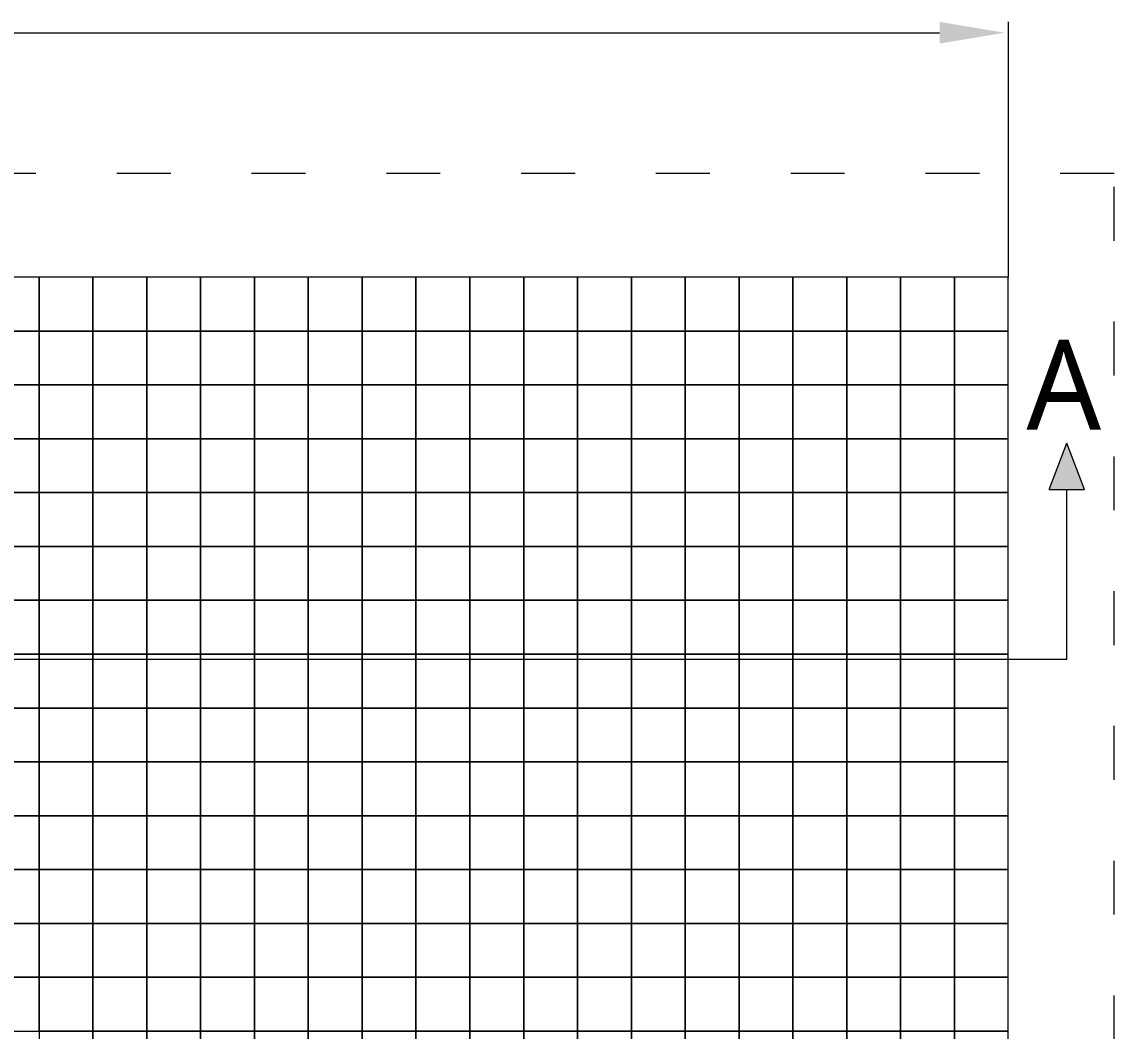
# Model space of a CAD drawing. Header units: millimetres. Extents: x 6388 to 10588, y 8 to 2978.
# Drawn here: x 10050 to 10293.2, y 2448.8 to 2673.5 of the extents above; entities that cross this region are included whole.
import ezdxf

# ---------------------------------------------------------------- set-up
doc = ezdxf.new("R2010")
doc.units = ezdxf.units.MM
doc.linetypes.add('ACAD_ISO03W100', pattern=[30, 12, -18])
doc.styles.add('圖框文字', font='Microsoft JhengHei.ttf')

msp = doc.modelspace()

# ---------------------------------------------------------------- hatches: boundary and pattern name
at = {"lineweight": 5}
h = msp.add_hatch(color=256, dxfattribs=at)
h.dxf.hatch_style = 1
h.paths.add_polyline_path([(9538.65, 2579.66), (9534.69, 2569.34), (9542.62, 2569.34)])
h.paths.add_polyline_path([(10282.67, 2579.66), (10278.7, 2569.34), (10286.63, 2569.34)])

# ---------------------------------------------------------------- linework, layer by layer
for p, q in [((10269.63, 2673.45), (10269.63, 2616.62)), ((9564.98, 2671.03), (10254.33, 2671.03)), ((10053.88, 2616.62), (10041.9, 2616.62)), ((10065.87, 2616.62), (10053.88, 2616.62)), ((10053.88, 2616.62), (10053.88, 2604.63)), ((10053.88, 2604.63), (10053.88, 2616.62)), ((10077.85, 2616.62), (10065.87, 2616.62)), ((10065.87, 2616.62), (10065.87, 2604.63)), ((10065.87, 2604.63), (10065.87, 2616.62)), ((10089.84, 2616.62), (10077.85, 2616.62)), ((10077.85, 2616.62), (10077.85, 2604.63)), ((10077.85, 2604.63), (10077.85, 2616.62)), ((10101.83, 2616.62), (10089.84, 2616.62)), ((10089.84, 2616.62), (10089.84, 2604.63)), ((10089.84, 2604.63), (10089.84, 2616.62)), ((10113.81, 2616.62), (10101.83, 2616.62)), ((10101.83, 2616.62), (10101.83, 2604.63)), ((10101.83, 2604.63), (10101.83, 2616.62)), ((10125.8, 2616.62), (10113.81, 2616.62)), ((10113.81, 2616.62), (10113.81, 2604.63)), ((10113.81, 2604.63), (10113.81, 2616.62)), ((10137.79, 2616.62), (10125.8, 2616.62)), ((10125.8, 2616.62), (10125.8, 2604.63)), ((10125.8, 2604.63), (10125.8, 2616.62)), ((10149.77, 2616.62), (10137.79, 2616.62)), ((10137.79, 2616.62), (10137.79, 2604.63)), ((10137.79, 2604.63), (10137.79, 2616.62)), ((10161.76, 2616.62), (10149.77, 2616.62)), ((10149.77, 2616.62), (10149.77, 2604.63)), ((10149.77, 2604.63), (10149.77, 2616.62)), ((10173.74, 2616.62), (10161.76, 2616.62)), ((10161.76, 2616.62), (10161.76, 2604.63)), ((10161.76, 2604.63), (10161.76, 2616.62)), ((10185.73, 2616.62), (10173.74, 2616.62)), ((10173.74, 2616.62), (10173.74, 2604.63)), ((10173.74, 2604.63), (10173.74, 2616.62)), ((10197.72, 2616.62), (10185.73, 2616.62)), ((10185.73, 2616.62), (10185.73, 2604.63)), ((10185.73, 2604.63), (10185.73, 2616.62)), ((10209.7, 2616.62), (10197.72, 2616.62)), ((10197.72, 2616.62), (10197.72, 2604.63)), ((10197.72, 2604.63), (10197.72, 2616.62)), ((10221.69, 2616.62), (10209.7, 2616.62)), ((10209.7, 2616.62), (10209.7, 2604.63)), ((10209.7, 2604.63), (10209.7, 2616.62)), ((10233.68, 2616.62), (10221.69, 2616.62)), ((10221.69, 2616.62), (10221.69, 2604.63)), ((10221.69, 2604.63), (10221.69, 2616.62)), ((10245.66, 2616.62), (10233.68, 2616.62)), ((10233.68, 2616.62), (10233.68, 2604.63)), ((10233.68, 2604.63), (10233.68, 2616.62)), ((10257.65, 2616.62), (10245.66, 2616.62)), ((10245.66, 2616.62), (10245.66, 2604.63)), ((10245.66, 2604.63), (10245.66, 2616.62)), ((10269.63, 2616.62), (10257.65, 2616.62)), ((10257.65, 2616.62), (10257.65, 2604.63)), ((10257.65, 2604.63), (10257.65, 2616.62)), ((10269.63, 2604.63), (10269.63, 2616.62)), ((10053.88, 2604.63), (10041.9, 2604.63)), ((10041.9, 2604.63), (10053.88, 2604.63)), ((10065.87, 2604.63), (10053.88, 2604.63)), ((10053.88, 2604.63), (10053.88, 2592.65)), ((10053.88, 2592.65), (10053.88, 2604.63)), ((10053.88, 2604.63), (10065.87, 2604.63)), ((10077.85, 2604.63), (10065.87, 2604.63)), ((10065.87, 2604.63), (10065.87, 2592.65)), ((10065.87, 2592.65), (10065.87, 2604.63)), ((10065.87, 2604.63), (10077.85, 2604.63)), ((10089.84, 2604.63), (10077.85, 2604.63)), ((10077.85, 2604.63), (10077.85, 2592.65)), ((10077.85, 2592.65), (10077.85, 2604.63)), ((10077.85, 2604.63), (10089.84, 2604.63)), ((10101.83, 2604.63), (10089.84, 2604.63)), ((10089.84, 2604.63), (10089.84, 2592.65)), ((10089.84, 2592.65), (10089.84, 2604.63)), ((10089.84, 2604.63), (10101.83, 2604.63)), ((10113.81, 2604.63), (10101.83, 2604.63)), ((10101.83, 2604.63), (10101.83, 2592.65)), ((10101.83, 2592.65), (10101.83, 2604.63)), ((10101.83, 2604.63), (10113.81, 2604.63)), ((10125.8, 2604.63), (10113.81, 2604.63)), ((10113.81, 2604.63), (10113.81, 2592.65)), ((10113.81, 2592.65), (10113.81, 2604.63)), ((10113.81, 2604.63), (10125.8, 2604.63)), ((10137.79, 2604.63), (10125.8, 2604.63)), ((10125.8, 2604.63), (10125.8, 2592.65)), ((10125.8, 2592.65), (10125.8, 2604.63)), ((10125.8, 2604.63), (10137.79, 2604.63)), ((10149.77, 2604.63), (10137.79, 2604.63)), ((10137.79, 2604.63), (10137.79, 2592.65)), ((10137.79, 2592.65), (10137.79, 2604.63)), ((10137.79, 2604.63), (10149.77, 2604.63)), ((10161.76, 2604.63), (10149.77, 2604.63)), ((10149.77, 2604.63), (10149.77, 2592.65)), ((10149.77, 2592.65), (10149.77, 2604.63)), ((10149.77, 2604.63), (10161.76, 2604.63)), ((10173.74, 2604.63), (10161.76, 2604.63)), ((10161.76, 2604.63), (10161.76, 2592.65)), ((10161.76, 2592.65), (10161.76, 2604.63)), ((10161.76, 2604.63), (10173.74, 2604.63)), ((10185.73, 2604.63), (10173.74, 2604.63)), ((10173.74, 2604.63), (10173.74, 2592.65)), ((10173.74, 2592.65), (10173.74, 2604.63)), ((10173.74, 2604.63), (10185.73, 2604.63)), ((10197.72, 2604.63), (10185.73, 2604.63)), ((10185.73, 2604.63), (10185.73, 2592.65)), ((10185.73, 2592.65), (10185.73, 2604.63)), ((10185.73, 2604.63), (10197.72, 2604.63)), ((10209.7, 2604.63), (10197.72, 2604.63)), ((10197.72, 2604.63), (10197.72, 2592.65)), ((10197.72, 2592.65), (10197.72, 2604.63)), ((10197.72, 2604.63), (10209.7, 2604.63)), ((10221.69, 2604.63), (10209.7, 2604.63)), ((10209.7, 2604.63), (10209.7, 2592.65)), ((10209.7, 2592.65), (10209.7, 2604.63)), ((10209.7, 2604.63), (10221.69, 2604.63)), ((10233.68, 2604.63), (10221.69, 2604.63)), ((10221.69, 2604.63), (10221.69, 2592.65)), ((10221.69, 2592.65), (10221.69, 2604.63)), ((10221.69, 2604.63), (10233.68, 2604.63)), ((10245.66, 2604.63), (10233.68, 2604.63)), ((10233.68, 2604.63), (10233.68, 2592.65)), ((10233.68, 2592.65), (10233.68, 2604.63)), ((10233.68, 2604.63), (10245.66, 2604.63)), ((10257.65, 2604.63), (10245.66, 2604.63)), ((10245.66, 2604.63), (10245.66, 2592.65)), ((10245.66, 2592.65), (10245.66, 2604.63)), ((10245.66, 2604.63), (10257.65, 2604.63)), ((10269.63, 2604.63), (10257.65, 2604.63)), ((10257.65, 2604.63), (10257.65, 2592.65)), ((10257.65, 2592.65), (10257.65, 2604.63)), ((10257.65, 2604.63), (10269.63, 2604.63)), ((10269.63, 2592.65), (10269.63, 2604.63)), ((10053.88, 2592.65), (10041.9, 2592.65)), ((10041.9, 2592.65), (10053.88, 2592.65)), ((10065.87, 2592.65), (10053.88, 2592.65)), ((10053.88, 2592.65), (10053.88, 2580.66)), ((10053.88, 2580.66), (10053.88, 2592.65)), ((10053.88, 2592.65), (10065.87, 2592.65)), ((10077.85, 2592.65), (10065.87, 2592.65)), ((10065.87, 2592.65), (10065.87, 2580.66)), ((10065.87, 2580.66), (10065.87, 2592.65)), ((10065.87, 2592.65), (10077.85, 2592.65)), ((10089.84, 2592.65), (10077.85, 2592.65)), ((10077.85, 2592.65), (10077.85, 2580.66)), ((10077.85, 2580.66), (10077.85, 2592.65)), ((10077.85, 2592.65), (10089.84, 2592.65)), ((10101.83, 2592.65), (10089.84, 2592.65)), ((10089.84, 2592.65), (10089.84, 2580.66)), ((10089.84, 2580.66), (10089.84, 2592.65)), ((10089.84, 2592.65), (10101.83, 2592.65)), ((10113.81, 2592.65), (10101.83, 2592.65)), ((10101.83, 2592.65), (10101.83, 2580.66)), ((10101.83, 2580.66), (10101.83, 2592.65)), ((10101.83, 2592.65), (10113.81, 2592.65)), ((10125.8, 2592.65), (10113.81, 2592.65)), ((10113.81, 2592.65), (10113.81, 2580.66)), ((10113.81, 2580.66), (10113.81, 2592.65)), ((10113.81, 2592.65), (10125.8, 2592.65)), ((10137.79, 2592.65), (10125.8, 2592.65)), ((10125.8, 2592.65), (10125.8, 2580.66)), ((10125.8, 2580.66), (10125.8, 2592.65)), ((10125.8, 2592.65), (10137.79, 2592.65)), ((10149.77, 2592.65), (10137.79, 2592.65)), ((10137.79, 2592.65), (10137.79, 2580.66)), ((10137.79, 2580.66), (10137.79, 2592.65)), ((10137.79, 2592.65), (10149.77, 2592.65)), ((10161.76, 2592.65), (10149.77, 2592.65)), ((10149.77, 2592.65), (10149.77, 2580.66)), ((10149.77, 2580.66), (10149.77, 2592.65)), ((10149.77, 2592.65), (10161.76, 2592.65)), ((10173.74, 2592.65), (10161.76, 2592.65)), ((10161.76, 2592.65), (10161.76, 2580.66)), ((10161.76, 2580.66), (10161.76, 2592.65)), ((10161.76, 2592.65), (10173.74, 2592.65)), ((10185.73, 2592.65), (10173.74, 2592.65)), ((10173.74, 2592.65), (10173.74, 2580.66)), ((10173.74, 2580.66), (10173.74, 2592.65)), ((10173.74, 2592.65), (10185.73, 2592.65)), ((10197.72, 2592.65), (10185.73, 2592.65)), ((10185.73, 2592.65), (10185.73, 2580.66)), ((10185.73, 2580.66), (10185.73, 2592.65)), ((10185.73, 2592.65), (10197.72, 2592.65)), ((10209.7, 2592.65), (10197.72, 2592.65)), ((10197.72, 2592.65), (10197.72, 2580.66)), ((10197.72, 2580.66), (10197.72, 2592.65)), ((10197.72, 2592.65), (10209.7, 2592.65)), ((10221.69, 2592.65), (10209.7, 2592.65)), ((10209.7, 2592.65), (10209.7, 2580.66)), ((10209.7, 2580.66), (10209.7, 2592.65)), ((10209.7, 2592.65), (10221.69, 2592.65)), ((10233.68, 2592.65), (10221.69, 2592.65)), ((10221.69, 2592.65), (10221.69, 2580.66)), ((10221.69, 2580.66), (10221.69, 2592.65)), ((10221.69, 2592.65), (10233.68, 2592.65)), ((10245.66, 2592.65), (10233.68, 2592.65)), ((10233.68, 2592.65), (10233.68, 2580.66)), ((10233.68, 2580.66), (10233.68, 2592.65)), ((10233.68, 2592.65), (10245.66, 2592.65)), ((10257.65, 2592.65), (10245.66, 2592.65)), ((10245.66, 2592.65), (10245.66, 2580.66)), ((10245.66, 2580.66), (10245.66, 2592.65)), ((10245.66, 2592.65), (10257.65, 2592.65)), ((10269.63, 2592.65), (10257.65, 2592.65)), ((10257.65, 2592.65), (10257.65, 2580.66)), ((10257.65, 2580.66), (10257.65, 2592.65)), ((10257.65, 2592.65), (10269.63, 2592.65)), ((10269.63, 2580.66), (10269.63, 2592.65)), ((10053.88, 2580.66), (10041.9, 2580.66)), ((10041.9, 2580.66), (10053.88, 2580.66)), ((10065.87, 2580.66), (10053.88, 2580.66)), ((10053.88, 2580.66), (10053.88, 2568.67)), ((10053.88, 2568.67), (10053.88, 2580.66)), ((10053.88, 2580.66), (10065.87, 2580.66)), ((10077.85, 2580.66), (10065.87, 2580.66)), ((10065.87, 2580.66), (10065.87, 2568.67)), ((10065.87, 2568.67), (10065.87, 2580.66)), ((10065.87, 2580.66), (10077.85, 2580.66)), ((10089.84, 2580.66), (10077.85, 2580.66)), ((10077.85, 2580.66), (10077.85, 2568.67)), ((10077.85, 2568.67), (10077.85, 2580.66)), ((10077.85, 2580.66), (10089.84, 2580.66)), ((10101.83, 2580.66), (10089.84, 2580.66)), ((10089.84, 2580.66), (10089.84, 2568.67)), ((10089.84, 2568.67), (10089.84, 2580.66)), ((10089.84, 2580.66), (10101.83, 2580.66)), ((10113.81, 2580.66), (10101.83, 2580.66)), ((10101.83, 2580.66), (10101.83, 2568.67)), ((10101.83, 2568.67), (10101.83, 2580.66)), ((10101.83, 2580.66), (10113.81, 2580.66)), ((10125.8, 2580.66), (10113.81, 2580.66)), ((10113.81, 2580.66), (10113.81, 2568.67)), ((10113.81, 2568.67), (10113.81, 2580.66)), ((10113.81, 2580.66), (10125.8, 2580.66)), ((10137.79, 2580.66), (10125.8, 2580.66)), ((10125.8, 2580.66), (10125.8, 2568.67)), ((10125.8, 2568.67), (10125.8, 2580.66)), ((10125.8, 2580.66), (10137.79, 2580.66)), ((10149.77, 2580.66), (10137.79, 2580.66)), ((10137.79, 2580.66), (10137.79, 2568.67)), ((10137.79, 2568.67), (10137.79, 2580.66)), ((10137.79, 2580.66), (10149.77, 2580.66)), ((10161.76, 2580.66), (10149.77, 2580.66)), ((10149.77, 2580.66), (10149.77, 2568.67)), ((10149.77, 2568.67), (10149.77, 2580.66)), ((10149.77, 2580.66), (10161.76, 2580.66)), ((10173.74, 2580.66), (10161.76, 2580.66)), ((10161.76, 2580.66), (10161.76, 2568.67)), ((10161.76, 2568.67), (10161.76, 2580.66)), ((10161.76, 2580.66), (10173.74, 2580.66)), ((10185.73, 2580.66), (10173.74, 2580.66)), ((10173.74, 2580.66), (10173.74, 2568.67)), ((10173.74, 2568.67), (10173.74, 2580.66)), ((10173.74, 2580.66), (10185.73, 2580.66)), ((10197.72, 2580.66), (10185.73, 2580.66)), ((10185.73, 2580.66), (10185.73, 2568.67)), ((10185.73, 2568.67), (10185.73, 2580.66)), ((10185.73, 2580.66), (10197.72, 2580.66)), ((10209.7, 2580.66), (10197.72, 2580.66)), ((10197.72, 2580.66), (10197.72, 2568.67)), ((10197.72, 2568.67), (10197.72, 2580.66)), ((10197.72, 2580.66), (10209.7, 2580.66)), ((10221.69, 2580.66), (10209.7, 2580.66)), ((10209.7, 2580.66), (10209.7, 2568.67)), ((10209.7, 2568.67), (10209.7, 2580.66)), ((10209.7, 2580.66), (10221.69, 2580.66)), ((10233.68, 2580.66), (10221.69, 2580.66)), ((10221.69, 2580.66), (10221.69, 2568.67)), ((10221.69, 2568.67), (10221.69, 2580.66)), ((10221.69, 2580.66), (10233.68, 2580.66)), ((10245.66, 2580.66), (10233.68, 2580.66)), ((10233.68, 2580.66), (10233.68, 2568.67)), ((10233.68, 2568.67), (10233.68, 2580.66)), ((10233.68, 2580.66), (10245.66, 2580.66)), ((10257.65, 2580.66), (10245.66, 2580.66)), ((10245.66, 2580.66), (10245.66, 2568.67)), ((10245.66, 2568.67), (10245.66, 2580.66)), ((10245.66, 2580.66), (10257.65, 2580.66)), ((10269.63, 2580.66), (10257.65, 2580.66)), ((10257.65, 2580.66), (10257.65, 2568.67)), ((10257.65, 2568.67), (10257.65, 2580.66)), ((10257.65, 2580.66), (10269.63, 2580.66)), ((10269.63, 2568.67), (10269.63, 2580.66)), ((10278.7, 2569.34), (10282.67, 2579.66)), ((10286.63, 2569.34), (10282.67, 2579.66)), ((10053.88, 2568.67), (10041.9, 2568.67)), ((10041.9, 2568.67), (10053.88, 2568.67)), ((10065.87, 2568.67), (10053.88, 2568.67)), ((10053.88, 2568.67), (10053.88, 2556.69)), ((10053.88, 2556.69), (10053.88, 2568.67)), ((10053.88, 2568.67), (10065.87, 2568.67)), ((10077.85, 2568.67), (10065.87, 2568.67)), ((10065.87, 2568.67), (10065.87, 2556.69)), ((10065.87, 2556.69), (10065.87, 2568.67)), ((10065.87, 2568.67), (10077.85, 2568.67)), ((10089.84, 2568.67), (10077.85, 2568.67)), ((10077.85, 2568.67), (10077.85, 2556.69)), ((10077.85, 2556.69), (10077.85, 2568.67)), ((10077.85, 2568.67), (10089.84, 2568.67)), ((10101.83, 2568.67), (10089.84, 2568.67)), ((10089.84, 2568.67), (10089.84, 2556.69)), ((10089.84, 2556.69), (10089.84, 2568.67)), ((10089.84, 2568.67), (10101.83, 2568.67)), ((10113.81, 2568.67), (10101.83, 2568.67)), ((10101.83, 2568.67), (10101.83, 2556.69)), ((10101.83, 2556.69), (10101.83, 2568.67)), ((10101.83, 2568.67), (10113.81, 2568.67)), ((10125.8, 2568.67), (10113.81, 2568.67)), ((10113.81, 2568.67), (10113.81, 2556.69)), ((10113.81, 2556.69), (10113.81, 2568.67)), ((10113.81, 2568.67), (10125.8, 2568.67)), ((10137.79, 2568.67), (10125.8, 2568.67)), ((10125.8, 2568.67), (10125.8, 2556.69)), ((10125.8, 2556.69), (10125.8, 2568.67)), ((10125.8, 2568.67), (10137.79, 2568.67)), ((10149.77, 2568.67), (10137.79, 2568.67)), ((10137.79, 2568.67), (10137.79, 2556.69)), ((10137.79, 2556.69), (10137.79, 2568.67)), ((10137.79, 2568.67), (10149.77, 2568.67)), ((10161.76, 2568.67), (10149.77, 2568.67)), ((10149.77, 2568.67), (10149.77, 2556.69)), ((10149.77, 2556.69), (10149.77, 2568.67)), ((10149.77, 2568.67), (10161.76, 2568.67)), ((10173.74, 2568.67), (10161.76, 2568.67)), ((10161.76, 2568.67), (10161.76, 2556.69)), ((10161.76, 2556.69), (10161.76, 2568.67)), ((10161.76, 2568.67), (10173.74, 2568.67)), ((10185.73, 2568.67), (10173.74, 2568.67)), ((10173.74, 2568.67), (10173.74, 2556.69)), ((10173.74, 2556.69), (10173.74, 2568.67)), ((10173.74, 2568.67), (10185.73, 2568.67)), ((10197.72, 2568.67), (10185.73, 2568.67)), ((10185.73, 2568.67), (10185.73, 2556.69)), ((10185.73, 2556.69), (10185.73, 2568.67)), ((10185.73, 2568.67), (10197.72, 2568.67)), ((10209.7, 2568.67), (10197.72, 2568.67)), ((10197.72, 2568.67), (10197.72, 2556.69)), ((10197.72, 2556.69), (10197.72, 2568.67)), ((10197.72, 2568.67), (10209.7, 2568.67)), ((10221.69, 2568.67), (10209.7, 2568.67)), ((10209.7, 2568.67), (10209.7, 2556.69)), ((10209.7, 2556.69), (10209.7, 2568.67)), ((10209.7, 2568.67), (10221.69, 2568.67)), ((10233.68, 2568.67), (10221.69, 2568.67)), ((10221.69, 2568.67), (10221.69, 2556.69)), ((10221.69, 2556.69), (10221.69, 2568.67)), ((10221.69, 2568.67), (10233.68, 2568.67)), ((10245.66, 2568.67), (10233.68, 2568.67)), ((10233.68, 2568.67), (10233.68, 2556.69)), ((10233.68, 2556.69), (10233.68, 2568.67)), ((10233.68, 2568.67), (10245.66, 2568.67)), ((10257.65, 2568.67), (10245.66, 2568.67)), ((10245.66, 2568.67), (10245.66, 2556.69)), ((10245.66, 2556.69), (10245.66, 2568.67)), ((10245.66, 2568.67), (10257.65, 2568.67)), ((10269.63, 2568.67), (10257.65, 2568.67)), ((10257.65, 2568.67), (10257.65, 2556.69)), ((10257.65, 2556.69), (10257.65, 2568.67)), ((10257.65, 2568.67), (10269.63, 2568.67)), ((10269.63, 2556.69), (10269.63, 2568.67)), ((10278.7, 2569.34), (10286.63, 2569.34)), ((10282.67, 2531.64), (10282.67, 2569.34)), ((10053.88, 2556.69), (10041.9, 2556.69)), ((10041.9, 2556.69), (10053.88, 2556.69)), ((10065.87, 2556.69), (10053.88, 2556.69)), ((10053.88, 2556.69), (10053.88, 2544.7)), ((10053.88, 2544.7), (10053.88, 2556.69)), ((10053.88, 2556.69), (10065.87, 2556.69)), ((10077.85, 2556.69), (10065.87, 2556.69)), ((10065.87, 2556.69), (10065.87, 2544.7)), ((10065.87, 2544.7), (10065.87, 2556.69)), ((10065.87, 2556.69), (10077.85, 2556.69)), ((10089.84, 2556.69), (10077.85, 2556.69)), ((10077.85, 2556.69), (10077.85, 2544.7)), ((10077.85, 2544.7), (10077.85, 2556.69)), ((10077.85, 2556.69), (10089.84, 2556.69)), ((10101.83, 2556.69), (10089.84, 2556.69)), ((10089.84, 2556.69), (10089.84, 2544.7)), ((10089.84, 2544.7), (10089.84, 2556.69)), ((10089.84, 2556.69), (10101.83, 2556.69)), ((10113.81, 2556.69), (10101.83, 2556.69)), ((10101.83, 2556.69), (10101.83, 2544.7)), ((10101.83, 2544.7), (10101.83, 2556.69)), ((10101.83, 2556.69), (10113.81, 2556.69)), ((10125.8, 2556.69), (10113.81, 2556.69)), ((10113.81, 2556.69), (10113.81, 2544.7)), ((10113.81, 2544.7), (10113.81, 2556.69)), ((10113.81, 2556.69), (10125.8, 2556.69)), ((10137.79, 2556.69), (10125.8, 2556.69)), ((10125.8, 2556.69), (10125.8, 2544.7)), ((10125.8, 2544.7), (10125.8, 2556.69)), ((10125.8, 2556.69), (10137.79, 2556.69)), ((10149.77, 2556.69), (10137.79, 2556.69)), ((10137.79, 2556.69), (10137.79, 2544.7)), ((10137.79, 2544.7), (10137.79, 2556.69)), ((10137.79, 2556.69), (10149.77, 2556.69)), ((10161.76, 2556.69), (10149.77, 2556.69)), ((10149.77, 2556.69), (10149.77, 2544.7)), ((10149.77, 2544.7), (10149.77, 2556.69)), ((10149.77, 2556.69), (10161.76, 2556.69)), ((10173.74, 2556.69), (10161.76, 2556.69)), ((10161.76, 2556.69), (10161.76, 2544.7)), ((10161.76, 2544.7), (10161.76, 2556.69)), ((10161.76, 2556.69), (10173.74, 2556.69)), ((10185.73, 2556.69), (10173.74, 2556.69)), ((10173.74, 2556.69), (10173.74, 2544.7)), ((10173.74, 2544.7), (10173.74, 2556.69)), ((10173.74, 2556.69), (10185.73, 2556.69)), ((10197.72, 2556.69), (10185.73, 2556.69)), ((10185.73, 2556.69), (10185.73, 2544.7)), ((10185.73, 2544.7), (10185.73, 2556.69)), ((10185.73, 2556.69), (10197.72, 2556.69)), ((10209.7, 2556.69), (10197.72, 2556.69)), ((10197.72, 2556.69), (10197.72, 2544.7)), ((10197.72, 2544.7), (10197.72, 2556.69)), ((10197.72, 2556.69), (10209.7, 2556.69)), ((10221.69, 2556.69), (10209.7, 2556.69)), ((10209.7, 2556.69), (10209.7, 2544.7)), ((10209.7, 2544.7), (10209.7, 2556.69)), ((10209.7, 2556.69), (10221.69, 2556.69)), ((10233.68, 2556.69), (10221.69, 2556.69)), ((10221.69, 2556.69), (10221.69, 2544.7)), ((10221.69, 2544.7), (10221.69, 2556.69)), ((10221.69, 2556.69), (10233.68, 2556.69)), ((10245.66, 2556.69), (10233.68, 2556.69)), ((10233.68, 2556.69), (10233.68, 2544.7)), ((10233.68, 2544.7), (10233.68, 2556.69)), ((10233.68, 2556.69), (10245.66, 2556.69)), ((10257.65, 2556.69), (10245.66, 2556.69)), ((10245.66, 2556.69), (10245.66, 2544.7)), ((10245.66, 2544.7), (10245.66, 2556.69)), ((10245.66, 2556.69), (10257.65, 2556.69)), ((10269.63, 2556.69), (10257.65, 2556.69)), ((10257.65, 2556.69), (10257.65, 2544.7)), ((10257.65, 2544.7), (10257.65, 2556.69)), ((10257.65, 2556.69), (10269.63, 2556.69)), ((10269.63, 2544.7), (10269.63, 2556.69)), ((10053.88, 2544.7), (10041.9, 2544.7)), ((10041.9, 2544.7), (10053.88, 2544.7)), ((10065.87, 2544.7), (10053.88, 2544.7)), ((10053.88, 2544.7), (10053.88, 2532.71)), ((10053.88, 2532.71), (10053.88, 2544.7)), ((10053.88, 2544.7), (10065.87, 2544.7)), ((10077.85, 2544.7), (10065.87, 2544.7)), ((10065.87, 2544.7), (10065.87, 2532.71)), ((10065.87, 2532.71), (10065.87, 2544.7)), ((10065.87, 2544.7), (10077.85, 2544.7)), ((10089.84, 2544.7), (10077.85, 2544.7)), ((10077.85, 2544.7), (10077.85, 2532.71)), ((10077.85, 2532.71), (10077.85, 2544.7)), ((10077.85, 2544.7), (10089.84, 2544.7)), ((10101.83, 2544.7), (10089.84, 2544.7)), ((10089.84, 2544.7), (10089.84, 2532.71)), ((10089.84, 2532.71), (10089.84, 2544.7)), ((10089.84, 2544.7), (10101.83, 2544.7)), ((10113.81, 2544.7), (10101.83, 2544.7)), ((10101.83, 2544.7), (10101.83, 2532.71)), ((10101.83, 2532.71), (10101.83, 2544.7)), ((10101.83, 2544.7), (10113.81, 2544.7)), ((10125.8, 2544.7), (10113.81, 2544.7)), ((10113.81, 2544.7), (10113.81, 2532.71)), ((10113.81, 2532.71), (10113.81, 2544.7)), ((10113.81, 2544.7), (10125.8, 2544.7)), ((10137.79, 2544.7), (10125.8, 2544.7)), ((10125.8, 2544.7), (10125.8, 2532.71)), ((10125.8, 2532.71), (10125.8, 2544.7)), ((10125.8, 2544.7), (10137.79, 2544.7)), ((10149.77, 2544.7), (10137.79, 2544.7)), ((10137.79, 2544.7), (10137.79, 2532.71)), ((10137.79, 2532.71), (10137.79, 2544.7)), ((10137.79, 2544.7), (10149.77, 2544.7)), ((10161.76, 2544.7), (10149.77, 2544.7)), ((10149.77, 2544.7), (10149.77, 2532.71)), ((10149.77, 2532.71), (10149.77, 2544.7)), ((10149.77, 2544.7), (10161.76, 2544.7)), ((10173.74, 2544.7), (10161.76, 2544.7)), ((10161.76, 2544.7), (10161.76, 2532.71)), ((10161.76, 2532.71), (10161.76, 2544.7)), ((10161.76, 2544.7), (10173.74, 2544.7)), ((10185.73, 2544.7), (10173.74, 2544.7)), ((10173.74, 2544.7), (10173.74, 2532.71)), ((10173.74, 2532.71), (10173.74, 2544.7)), ((10173.74, 2544.7), (10185.73, 2544.7)), ((10197.72, 2544.7), (10185.73, 2544.7)), ((10185.73, 2544.7), (10185.73, 2532.71)), ((10185.73, 2532.71), (10185.73, 2544.7)), ((10185.73, 2544.7), (10197.72, 2544.7)), ((10209.7, 2544.7), (10197.72, 2544.7)), ((10197.72, 2544.7), (10197.72, 2532.71)), ((10197.72, 2532.71), (10197.72, 2544.7)), ((10197.72, 2544.7), (10209.7, 2544.7)), ((10221.69, 2544.7), (10209.7, 2544.7)), ((10209.7, 2544.7), (10209.7, 2532.71)), ((10209.7, 2532.71), (10209.7, 2544.7)), ((10209.7, 2544.7), (10221.69, 2544.7)), ((10233.68, 2544.7), (10221.69, 2544.7)), ((10221.69, 2544.7), (10221.69, 2532.71)), ((10221.69, 2532.71), (10221.69, 2544.7)), ((10221.69, 2544.7), (10233.68, 2544.7)), ((10245.66, 2544.7), (10233.68, 2544.7)), ((10233.68, 2544.7), (10233.68, 2532.71)), ((10233.68, 2532.71), (10233.68, 2544.7)), ((10233.68, 2544.7), (10245.66, 2544.7)), ((10257.65, 2544.7), (10245.66, 2544.7)), ((10245.66, 2544.7), (10245.66, 2532.71)), ((10245.66, 2532.71), (10245.66, 2544.7)), ((10245.66, 2544.7), (10257.65, 2544.7)), ((10269.63, 2544.7), (10257.65, 2544.7)), ((10257.65, 2544.7), (10257.65, 2532.71)), ((10257.65, 2532.71), (10257.65, 2544.7)), ((10257.65, 2544.7), (10269.63, 2544.7)), ((10269.63, 2532.71), (10269.63, 2544.7)), ((9538.65, 2531.64), (10282.67, 2531.64)), ((10053.88, 2532.71), (10041.9, 2532.71)), ((10041.9, 2532.71), (10053.88, 2532.71)), ((10065.87, 2532.71), (10053.88, 2532.71)), ((10053.88, 2532.71), (10053.88, 2520.73)), ((10053.88, 2520.73), (10053.88, 2532.71)), ((10053.88, 2532.71), (10065.87, 2532.71)), ((10077.85, 2532.71), (10065.87, 2532.71)), ((10065.87, 2532.71), (10065.87, 2520.73)), ((10065.87, 2520.73), (10065.87, 2532.71)), ((10065.87, 2532.71), (10077.85, 2532.71)), ((10089.84, 2532.71), (10077.85, 2532.71)), ((10077.85, 2532.71), (10077.85, 2520.73)), ((10077.85, 2520.73), (10077.85, 2532.71)), ((10077.85, 2532.71), (10089.84, 2532.71)), ((10101.83, 2532.71), (10089.84, 2532.71)), ((10089.84, 2532.71), (10089.84, 2520.73)), ((10089.84, 2520.73), (10089.84, 2532.71)), ((10089.84, 2532.71), (10101.83, 2532.71)), ((10113.81, 2532.71), (10101.83, 2532.71)), ((10101.83, 2532.71), (10101.83, 2520.73)), ((10101.83, 2520.73), (10101.83, 2532.71)), ((10101.83, 2532.71), (10113.81, 2532.71)), ((10125.8, 2532.71), (10113.81, 2532.71)), ((10113.81, 2532.71), (10113.81, 2520.73)), ((10113.81, 2520.73), (10113.81, 2532.71)), ((10113.81, 2532.71), (10125.8, 2532.71)), ((10137.79, 2532.71), (10125.8, 2532.71)), ((10125.8, 2532.71), (10125.8, 2520.73)), ((10125.8, 2520.73), (10125.8, 2532.71)), ((10125.8, 2532.71), (10137.79, 2532.71)), ((10149.77, 2532.71), (10137.79, 2532.71)), ((10137.79, 2532.71), (10137.79, 2520.73)), ((10137.79, 2520.73), (10137.79, 2532.71)), ((10137.79, 2532.71), (10149.77, 2532.71)), ((10161.76, 2532.71), (10149.77, 2532.71)), ((10149.77, 2532.71), (10149.77, 2520.73)), ((10149.77, 2520.73), (10149.77, 2532.71)), ((10149.77, 2532.71), (10161.76, 2532.71)), ((10173.74, 2532.71), (10161.76, 2532.71)), ((10161.76, 2532.71), (10161.76, 2520.73)), ((10161.76, 2520.73), (10161.76, 2532.71)), ((10161.76, 2532.71), (10173.74, 2532.71)), ((10185.73, 2532.71), (10173.74, 2532.71)), ((10173.74, 2532.71), (10173.74, 2520.73)), ((10173.74, 2520.73), (10173.74, 2532.71)), ((10173.74, 2532.71), (10185.73, 2532.71)), ((10197.72, 2532.71), (10185.73, 2532.71)), ((10185.73, 2532.71), (10185.73, 2520.73)), ((10185.73, 2520.73), (10185.73, 2532.71)), ((10185.73, 2532.71), (10197.72, 2532.71)), ((10209.7, 2532.71), (10197.72, 2532.71)), ((10197.72, 2532.71), (10197.72, 2520.73)), ((10197.72, 2520.73), (10197.72, 2532.71)), ((10197.72, 2532.71), (10209.7, 2532.71)), ((10221.69, 2532.71), (10209.7, 2532.71)), ((10209.7, 2532.71), (10209.7, 2520.73)), ((10209.7, 2520.73), (10209.7, 2532.71)), ((10209.7, 2532.71), (10221.69, 2532.71)), ((10233.68, 2532.71), (10221.69, 2532.71)), ((10221.69, 2532.71), (10221.69, 2520.73)), ((10221.69, 2520.73), (10221.69, 2532.71)), ((10221.69, 2532.71), (10233.68, 2532.71)), ((10245.66, 2532.71), (10233.68, 2532.71)), ((10233.68, 2532.71), (10233.68, 2520.73)), ((10233.68, 2520.73), (10233.68, 2532.71)), ((10233.68, 2532.71), (10245.66, 2532.71)), ((10257.65, 2532.71), (10245.66, 2532.71)), ((10245.66, 2532.71), (10245.66, 2520.73)), ((10245.66, 2520.73), (10245.66, 2532.71)), ((10245.66, 2532.71), (10257.65, 2532.71)), ((10269.63, 2532.71), (10257.65, 2532.71)), ((10257.65, 2532.71), (10257.65, 2520.73)), ((10257.65, 2520.73), (10257.65, 2532.71)), ((10257.65, 2532.71), (10269.63, 2532.71)), ((10269.63, 2520.73), (10269.63, 2532.71)), ((10053.88, 2520.73), (10041.9, 2520.73)), ((10041.9, 2520.73), (10053.88, 2520.73)), ((10065.87, 2520.73), (10053.88, 2520.73)), ((10053.88, 2520.73), (10053.88, 2508.74)), ((10053.88, 2508.74), (10053.88, 2520.73)), ((10053.88, 2520.73), (10065.87, 2520.73)), ((10077.85, 2520.73), (10065.87, 2520.73)), ((10065.87, 2520.73), (10065.87, 2508.74)), ((10065.87, 2508.74), (10065.87, 2520.73)), ((10065.87, 2520.73), (10077.85, 2520.73)), ((10089.84, 2520.73), (10077.85, 2520.73)), ((10077.85, 2520.73), (10077.85, 2508.74)), ((10077.85, 2508.74), (10077.85, 2520.73)), ((10077.85, 2520.73), (10089.84, 2520.73)), ((10101.83, 2520.73), (10089.84, 2520.73)), ((10089.84, 2520.73), (10089.84, 2508.74)), ((10089.84, 2508.74), (10089.84, 2520.73)), ((10089.84, 2520.73), (10101.83, 2520.73)), ((10113.81, 2520.73), (10101.83, 2520.73)), ((10101.83, 2520.73), (10101.83, 2508.74)), ((10101.83, 2508.74), (10101.83, 2520.73)), ((10101.83, 2520.73), (10113.81, 2520.73)), ((10125.8, 2520.73), (10113.81, 2520.73)), ((10113.81, 2520.73), (10113.81, 2508.74)), ((10113.81, 2508.74), (10113.81, 2520.73)), ((10113.81, 2520.73), (10125.8, 2520.73)), ((10137.79, 2520.73), (10125.8, 2520.73)), ((10125.8, 2520.73), (10125.8, 2508.74)), ((10125.8, 2508.74), (10125.8, 2520.73)), ((10125.8, 2520.73), (10137.79, 2520.73)), ((10149.77, 2520.73), (10137.79, 2520.73)), ((10137.79, 2520.73), (10137.79, 2508.74)), ((10137.79, 2508.74), (10137.79, 2520.73)), ((10137.79, 2520.73), (10149.77, 2520.73)), ((10161.76, 2520.73), (10149.77, 2520.73)), ((10149.77, 2520.73), (10149.77, 2508.74)), ((10149.77, 2508.74), (10149.77, 2520.73)), ((10149.77, 2520.73), (10161.76, 2520.73)), ((10173.74, 2520.73), (10161.76, 2520.73)), ((10161.76, 2520.73), (10161.76, 2508.74)), ((10161.76, 2508.74), (10161.76, 2520.73)), ((10161.76, 2520.73), (10173.74, 2520.73)), ((10185.73, 2520.73), (10173.74, 2520.73)), ((10173.74, 2520.73), (10173.74, 2508.74)), ((10173.74, 2508.74), (10173.74, 2520.73)), ((10173.74, 2520.73), (10185.73, 2520.73)), ((10197.72, 2520.73), (10185.73, 2520.73)), ((10185.73, 2520.73), (10185.73, 2508.74)), ((10185.73, 2508.74), (10185.73, 2520.73)), ((10185.73, 2520.73), (10197.72, 2520.73)), ((10209.7, 2520.73), (10197.72, 2520.73)), ((10197.72, 2520.73), (10197.72, 2508.74)), ((10197.72, 2508.74), (10197.72, 2520.73)), ((10197.72, 2520.73), (10209.7, 2520.73)), ((10221.69, 2520.73), (10209.7, 2520.73)), ((10209.7, 2520.73), (10209.7, 2508.74)), ((10209.7, 2508.74), (10209.7, 2520.73)), ((10209.7, 2520.73), (10221.69, 2520.73)), ((10233.68, 2520.73), (10221.69, 2520.73)), ((10221.69, 2520.73), (10221.69, 2508.74)), ((10221.69, 2508.74), (10221.69, 2520.73)), ((10221.69, 2520.73), (10233.68, 2520.73)), ((10245.66, 2520.73), (10233.68, 2520.73)), ((10233.68, 2520.73), (10233.68, 2508.74)), ((10233.68, 2508.74), (10233.68, 2520.73)), ((10233.68, 2520.73), (10245.66, 2520.73)), ((10257.65, 2520.73), (10245.66, 2520.73)), ((10245.66, 2520.73), (10245.66, 2508.74)), ((10245.66, 2508.74), (10245.66, 2520.73)), ((10245.66, 2520.73), (10257.65, 2520.73)), ((10269.63, 2520.73), (10257.65, 2520.73)), ((10257.65, 2520.73), (10257.65, 2508.74)), ((10257.65, 2508.74), (10257.65, 2520.73)), ((10257.65, 2520.73), (10269.63, 2520.73)), ((10269.63, 2508.74), (10269.63, 2520.73)), ((10053.88, 2508.74), (10041.9, 2508.74)), ((10041.9, 2508.74), (10053.88, 2508.74)), ((10065.87, 2508.74), (10053.88, 2508.74)), ((10053.88, 2508.74), (10053.88, 2496.76)), ((10053.88, 2496.76), (10053.88, 2508.74)), ((10053.88, 2508.74), (10065.87, 2508.74)), ((10077.85, 2508.74), (10065.87, 2508.74)), ((10065.87, 2508.74), (10065.87, 2496.76)), ((10065.87, 2496.76), (10065.87, 2508.74)), ((10065.87, 2508.74), (10077.85, 2508.74)), ((10089.84, 2508.74), (10077.85, 2508.74)), ((10077.85, 2508.74), (10077.85, 2496.76)), ((10077.85, 2496.76), (10077.85, 2508.74)), ((10077.85, 2508.74), (10089.84, 2508.74)), ((10101.83, 2508.74), (10089.84, 2508.74)), ((10089.84, 2508.74), (10089.84, 2496.76)), ((10089.84, 2496.76), (10089.84, 2508.74)), ((10089.84, 2508.74), (10101.83, 2508.74)), ((10113.81, 2508.74), (10101.83, 2508.74)), ((10101.83, 2508.74), (10101.83, 2496.76)), ((10101.83, 2496.76), (10101.83, 2508.74)), ((10101.83, 2508.74), (10113.81, 2508.74)), ((10125.8, 2508.74), (10113.81, 2508.74)), ((10113.81, 2508.74), (10113.81, 2496.76)), ((10113.81, 2496.76), (10113.81, 2508.74)), ((10113.81, 2508.74), (10125.8, 2508.74)), ((10137.79, 2508.74), (10125.8, 2508.74)), ((10125.8, 2508.74), (10125.8, 2496.76)), ((10125.8, 2496.76), (10125.8, 2508.74)), ((10125.8, 2508.74), (10137.79, 2508.74)), ((10149.77, 2508.74), (10137.79, 2508.74)), ((10137.79, 2508.74), (10137.79, 2496.76)), ((10137.79, 2496.76), (10137.79, 2508.74)), ((10137.79, 2508.74), (10149.77, 2508.74)), ((10161.76, 2508.74), (10149.77, 2508.74)), ((10149.77, 2508.74), (10149.77, 2496.76)), ((10149.77, 2496.76), (10149.77, 2508.74)), ((10149.77, 2508.74), (10161.76, 2508.74)), ((10173.74, 2508.74), (10161.76, 2508.74)), ((10161.76, 2508.74), (10161.76, 2496.76)), ((10161.76, 2496.76), (10161.76, 2508.74)), ((10161.76, 2508.74), (10173.74, 2508.74)), ((10185.73, 2508.74), (10173.74, 2508.74)), ((10173.74, 2508.74), (10173.74, 2496.76)), ((10173.74, 2496.76), (10173.74, 2508.74)), ((10173.74, 2508.74), (10185.73, 2508.74)), ((10197.72, 2508.74), (10185.73, 2508.74)), ((10185.73, 2508.74), (10185.73, 2496.76)), ((10185.73, 2496.76), (10185.73, 2508.74)), ((10185.73, 2508.74), (10197.72, 2508.74)), ((10209.7, 2508.74), (10197.72, 2508.74)), ((10197.72, 2508.74), (10197.72, 2496.76)), ((10197.72, 2496.76), (10197.72, 2508.74)), ((10197.72, 2508.74), (10209.7, 2508.74)), ((10221.69, 2508.74), (10209.7, 2508.74)), ((10209.7, 2508.74), (10209.7, 2496.76)), ((10209.7, 2496.76), (10209.7, 2508.74)), ((10209.7, 2508.74), (10221.69, 2508.74)), ((10233.68, 2508.74), (10221.69, 2508.74)), ((10221.69, 2508.74), (10221.69, 2496.76)), ((10221.69, 2496.76), (10221.69, 2508.74)), ((10221.69, 2508.74), (10233.68, 2508.74)), ((10245.66, 2508.74), (10233.68, 2508.74)), ((10233.68, 2508.74), (10233.68, 2496.76)), ((10233.68, 2496.76), (10233.68, 2508.74)), ((10233.68, 2508.74), (10245.66, 2508.74)), ((10257.65, 2508.74), (10245.66, 2508.74)), ((10245.66, 2508.74), (10245.66, 2496.76)), ((10245.66, 2496.76), (10245.66, 2508.74)), ((10245.66, 2508.74), (10257.65, 2508.74)), ((10269.63, 2508.74), (10257.65, 2508.74)), ((10257.65, 2508.74), (10257.65, 2496.76)), ((10257.65, 2496.76), (10257.65, 2508.74)), ((10257.65, 2508.74), (10269.63, 2508.74)), ((10269.63, 2496.76), (10269.63, 2508.74)), ((10053.88, 2496.76), (10041.9, 2496.76)), ((10041.9, 2496.76), (10053.88, 2496.76)), ((10065.87, 2496.76), (10053.88, 2496.76)), ((10053.88, 2496.76), (10053.88, 2484.77)), ((10053.88, 2484.77), (10053.88, 2496.76)), ((10053.88, 2496.76), (10065.87, 2496.76)), ((10077.85, 2496.76), (10065.87, 2496.76)), ((10065.87, 2496.76), (10065.87, 2484.77)), ((10065.87, 2484.77), (10065.87, 2496.76)), ((10065.87, 2496.76), (10077.85, 2496.76)), ((10089.84, 2496.76), (10077.85, 2496.76)), ((10077.85, 2496.76), (10077.85, 2484.77)), ((10077.85, 2484.77), (10077.85, 2496.76)), ((10077.85, 2496.76), (10089.84, 2496.76)), ((10101.83, 2496.76), (10089.84, 2496.76)), ((10089.84, 2496.76), (10089.84, 2484.77)), ((10089.84, 2484.77), (10089.84, 2496.76)), ((10089.84, 2496.76), (10101.83, 2496.76)), ((10113.81, 2496.76), (10101.83, 2496.76)), ((10101.83, 2496.76), (10101.83, 2484.77)), ((10101.83, 2484.77), (10101.83, 2496.76)), ((10101.83, 2496.76), (10113.81, 2496.76)), ((10125.8, 2496.76), (10113.81, 2496.76)), ((10113.81, 2496.76), (10113.81, 2484.77)), ((10113.81, 2484.77), (10113.81, 2496.76)), ((10113.81, 2496.76), (10125.8, 2496.76)), ((10137.79, 2496.76), (10125.8, 2496.76)), ((10125.8, 2496.76), (10125.8, 2484.77)), ((10125.8, 2484.77), (10125.8, 2496.76)), ((10125.8, 2496.76), (10137.79, 2496.76)), ((10149.77, 2496.76), (10137.79, 2496.76)), ((10137.79, 2496.76), (10137.79, 2484.77)), ((10137.79, 2484.77), (10137.79, 2496.76)), ((10137.79, 2496.76), (10149.77, 2496.76)), ((10161.76, 2496.76), (10149.77, 2496.76)), ((10149.77, 2496.76), (10149.77, 2484.77)), ((10149.77, 2484.77), (10149.77, 2496.76)), ((10149.77, 2496.76), (10161.76, 2496.76)), ((10173.74, 2496.76), (10161.76, 2496.76)), ((10161.76, 2496.76), (10161.76, 2484.77)), ((10161.76, 2484.77), (10161.76, 2496.76)), ((10161.76, 2496.76), (10173.74, 2496.76)), ((10185.73, 2496.76), (10173.74, 2496.76)), ((10173.74, 2496.76), (10173.74, 2484.77)), ((10173.74, 2484.77), (10173.74, 2496.76)), ((10173.74, 2496.76), (10185.73, 2496.76)), ((10197.72, 2496.76), (10185.73, 2496.76)), ((10185.73, 2496.76), (10185.73, 2484.77)), ((10185.73, 2484.77), (10185.73, 2496.76)), ((10185.73, 2496.76), (10197.72, 2496.76)), ((10209.7, 2496.76), (10197.72, 2496.76)), ((10197.72, 2496.76), (10197.72, 2484.77)), ((10197.72, 2484.77), (10197.72, 2496.76)), ((10197.72, 2496.76), (10209.7, 2496.76)), ((10221.69, 2496.76), (10209.7, 2496.76)), ((10209.7, 2496.76), (10209.7, 2484.77)), ((10209.7, 2484.77), (10209.7, 2496.76)), ((10209.7, 2496.76), (10221.69, 2496.76)), ((10233.68, 2496.76), (10221.69, 2496.76)), ((10221.69, 2496.76), (10221.69, 2484.77)), ((10221.69, 2484.77), (10221.69, 2496.76)), ((10221.69, 2496.76), (10233.68, 2496.76)), ((10245.66, 2496.76), (10233.68, 2496.76)), ((10233.68, 2496.76), (10233.68, 2484.77)), ((10233.68, 2484.77), (10233.68, 2496.76)), ((10233.68, 2496.76), (10245.66, 2496.76)), ((10257.65, 2496.76), (10245.66, 2496.76)), ((10245.66, 2496.76), (10245.66, 2484.77)), ((10245.66, 2484.77), (10245.66, 2496.76)), ((10245.66, 2496.76), (10257.65, 2496.76)), ((10269.63, 2496.76), (10257.65, 2496.76)), ((10257.65, 2496.76), (10257.65, 2484.77)), ((10257.65, 2484.77), (10257.65, 2496.76)), ((10257.65, 2496.76), (10269.63, 2496.76)), ((10269.63, 2484.77), (10269.63, 2496.76)), ((10053.88, 2484.77), (10041.9, 2484.77)), ((10041.9, 2484.77), (10053.88, 2484.77)), ((10065.87, 2484.77), (10053.88, 2484.77)), ((10053.88, 2484.77), (10053.88, 2472.78)), ((10053.88, 2472.78), (10053.88, 2484.77)), ((10053.88, 2484.77), (10065.87, 2484.77)), ((10077.85, 2484.77), (10065.87, 2484.77)), ((10065.87, 2484.77), (10065.87, 2472.78)), ((10065.87, 2472.78), (10065.87, 2484.77)), ((10065.87, 2484.77), (10077.85, 2484.77)), ((10089.84, 2484.77), (10077.85, 2484.77)), ((10077.85, 2484.77), (10077.85, 2472.78)), ((10077.85, 2472.78), (10077.85, 2484.77)), ((10077.85, 2484.77), (10089.84, 2484.77)), ((10101.83, 2484.77), (10089.84, 2484.77)), ((10089.84, 2484.77), (10089.84, 2472.78)), ((10089.84, 2472.78), (10089.84, 2484.77)), ((10089.84, 2484.77), (10101.83, 2484.77)), ((10113.81, 2484.77), (10101.83, 2484.77)), ((10101.83, 2484.77), (10101.83, 2472.78)), ((10101.83, 2472.78), (10101.83, 2484.77)), ((10101.83, 2484.77), (10113.81, 2484.77)), ((10125.8, 2484.77), (10113.81, 2484.77)), ((10113.81, 2484.77), (10113.81, 2472.78)), ((10113.81, 2472.78), (10113.81, 2484.77)), ((10113.81, 2484.77), (10125.8, 2484.77)), ((10137.79, 2484.77), (10125.8, 2484.77)), ((10125.8, 2484.77), (10125.8, 2472.78)), ((10125.8, 2472.78), (10125.8, 2484.77)), ((10125.8, 2484.77), (10137.79, 2484.77)), ((10149.77, 2484.77), (10137.79, 2484.77)), ((10137.79, 2484.77), (10137.79, 2472.78)), ((10137.79, 2472.78), (10137.79, 2484.77)), ((10137.79, 2484.77), (10149.77, 2484.77)), ((10161.76, 2484.77), (10149.77, 2484.77)), ((10149.77, 2484.77), (10149.77, 2472.78)), ((10149.77, 2472.78), (10149.77, 2484.77)), ((10149.77, 2484.77), (10161.76, 2484.77)), ((10173.74, 2484.77), (10161.76, 2484.77)), ((10161.76, 2484.77), (10161.76, 2472.78)), ((10161.76, 2472.78), (10161.76, 2484.77)), ((10161.76, 2484.77), (10173.74, 2484.77)), ((10185.73, 2484.77), (10173.74, 2484.77)), ((10173.74, 2484.77), (10173.74, 2472.78)), ((10173.74, 2472.78), (10173.74, 2484.77)), ((10173.74, 2484.77), (10185.73, 2484.77)), ((10197.72, 2484.77), (10185.73, 2484.77)), ((10185.73, 2484.77), (10185.73, 2472.78)), ((10185.73, 2472.78), (10185.73, 2484.77)), ((10185.73, 2484.77), (10197.72, 2484.77)), ((10209.7, 2484.77), (10197.72, 2484.77)), ((10197.72, 2484.77), (10197.72, 2472.78)), ((10197.72, 2472.78), (10197.72, 2484.77)), ((10197.72, 2484.77), (10209.7, 2484.77)), ((10221.69, 2484.77), (10209.7, 2484.77)), ((10209.7, 2484.77), (10209.7, 2472.78)), ((10209.7, 2472.78), (10209.7, 2484.77)), ((10209.7, 2484.77), (10221.69, 2484.77)), ((10233.68, 2484.77), (10221.69, 2484.77)), ((10221.69, 2484.77), (10221.69, 2472.78)), ((10221.69, 2472.78), (10221.69, 2484.77)), ((10221.69, 2484.77), (10233.68, 2484.77)), ((10245.66, 2484.77), (10233.68, 2484.77)), ((10233.68, 2484.77), (10233.68, 2472.78)), ((10233.68, 2472.78), (10233.68, 2484.77)), ((10233.68, 2484.77), (10245.66, 2484.77)), ((10257.65, 2484.77), (10245.66, 2484.77)), ((10245.66, 2484.77), (10245.66, 2472.78)), ((10245.66, 2472.78), (10245.66, 2484.77)), ((10245.66, 2484.77), (10257.65, 2484.77)), ((10269.63, 2484.77), (10257.65, 2484.77)), ((10257.65, 2484.77), (10257.65, 2472.78)), ((10257.65, 2472.78), (10257.65, 2484.77)), ((10257.65, 2484.77), (10269.63, 2484.77)), ((10269.63, 2472.78), (10269.63, 2484.77)), ((10053.88, 2472.78), (10041.9, 2472.78)), ((10041.9, 2472.78), (10053.88, 2472.78)), ((10065.87, 2472.78), (10053.88, 2472.78)), ((10053.88, 2472.78), (10053.88, 2460.8)), ((10053.88, 2460.8), (10053.88, 2472.78)), ((10053.88, 2472.78), (10065.87, 2472.78)), ((10077.85, 2472.78), (10065.87, 2472.78)), ((10065.87, 2472.78), (10065.87, 2460.8)), ((10065.87, 2460.8), (10065.87, 2472.78)), ((10065.87, 2472.78), (10077.85, 2472.78)), ((10089.84, 2472.78), (10077.85, 2472.78)), ((10077.85, 2472.78), (10077.85, 2460.8)), ((10077.85, 2460.8), (10077.85, 2472.78)), ((10077.85, 2472.78), (10089.84, 2472.78)), ((10101.83, 2472.78), (10089.84, 2472.78)), ((10089.84, 2472.78), (10089.84, 2460.8)), ((10089.84, 2460.8), (10089.84, 2472.78)), ((10089.84, 2472.78), (10101.83, 2472.78)), ((10113.81, 2472.78), (10101.83, 2472.78)), ((10101.83, 2472.78), (10101.83, 2460.8)), ((10101.83, 2460.8), (10101.83, 2472.78)), ((10101.83, 2472.78), (10113.81, 2472.78)), ((10125.8, 2472.78), (10113.81, 2472.78)), ((10113.81, 2472.78), (10113.81, 2460.8)), ((10113.81, 2460.8), (10113.81, 2472.78)), ((10113.81, 2472.78), (10125.8, 2472.78)), ((10137.79, 2472.78), (10125.8, 2472.78)), ((10125.8, 2472.78), (10125.8, 2460.8)), ((10125.8, 2460.8), (10125.8, 2472.78)), ((10125.8, 2472.78), (10137.79, 2472.78)), ((10149.77, 2472.78), (10137.79, 2472.78)), ((10137.79, 2472.78), (10137.79, 2460.8)), ((10137.79, 2460.8), (10137.79, 2472.78)), ((10137.79, 2472.78), (10149.77, 2472.78)), ((10161.76, 2472.78), (10149.77, 2472.78)), ((10149.77, 2472.78), (10149.77, 2460.8)), ((10149.77, 2460.8), (10149.77, 2472.78)), ((10149.77, 2472.78), (10161.76, 2472.78)), ((10173.74, 2472.78), (10161.76, 2472.78)), ((10161.76, 2472.78), (10161.76, 2460.8)), ((10161.76, 2460.8), (10161.76, 2472.78)), ((10161.76, 2472.78), (10173.74, 2472.78)), ((10185.73, 2472.78), (10173.74, 2472.78)), ((10173.74, 2472.78), (10173.74, 2460.8)), ((10173.74, 2460.8), (10173.74, 2472.78)), ((10173.74, 2472.78), (10185.73, 2472.78)), ((10197.72, 2472.78), (10185.73, 2472.78)), ((10185.73, 2472.78), (10185.73, 2460.8)), ((10185.73, 2460.8), (10185.73, 2472.78)), ((10185.73, 2472.78), (10197.72, 2472.78)), ((10209.7, 2472.78), (10197.72, 2472.78)), ((10197.72, 2472.78), (10197.72, 2460.8)), ((10197.72, 2460.8), (10197.72, 2472.78)), ((10197.72, 2472.78), (10209.7, 2472.78)), ((10221.69, 2472.78), (10209.7, 2472.78)), ((10209.7, 2472.78), (10209.7, 2460.8)), ((10209.7, 2460.8), (10209.7, 2472.78)), ((10209.7, 2472.78), (10221.69, 2472.78)), ((10233.68, 2472.78), (10221.69, 2472.78)), ((10221.69, 2472.78), (10221.69, 2460.8)), ((10221.69, 2460.8), (10221.69, 2472.78)), ((10221.69, 2472.78), (10233.68, 2472.78)), ((10245.66, 2472.78), (10233.68, 2472.78)), ((10233.68, 2472.78), (10233.68, 2460.8)), ((10233.68, 2460.8), (10233.68, 2472.78)), ((10233.68, 2472.78), (10245.66, 2472.78)), ((10257.65, 2472.78), (10245.66, 2472.78)), ((10245.66, 2472.78), (10245.66, 2460.8)), ((10245.66, 2460.8), (10245.66, 2472.78)), ((10245.66, 2472.78), (10257.65, 2472.78)), ((10269.63, 2472.78), (10257.65, 2472.78)), ((10257.65, 2472.78), (10257.65, 2460.8)), ((10257.65, 2460.8), (10257.65, 2472.78)), ((10257.65, 2472.78), (10269.63, 2472.78)), ((10269.63, 2460.8), (10269.63, 2472.78)), ((10053.88, 2460.8), (10041.9, 2460.8)), ((10041.9, 2460.8), (10053.88, 2460.8)), ((10065.87, 2460.8), (10053.88, 2460.8)), ((10053.88, 2460.8), (10053.88, 2448.81)), ((10053.88, 2448.81), (10053.88, 2460.8)), ((10053.88, 2460.8), (10065.87, 2460.8)), ((10077.85, 2460.8), (10065.87, 2460.8)), ((10065.87, 2460.8), (10065.87, 2448.81)), ((10065.87, 2448.81), (10065.87, 2460.8)), ((10065.87, 2460.8), (10077.85, 2460.8)), ((10089.84, 2460.8), (10077.85, 2460.8)), ((10077.85, 2460.8), (10077.85, 2448.81)), ((10077.85, 2448.81), (10077.85, 2460.8)), ((10077.85, 2460.8), (10089.84, 2460.8)), ((10101.83, 2460.8), (10089.84, 2460.8)), ((10089.84, 2460.8), (10089.84, 2448.81)), ((10089.84, 2448.81), (10089.84, 2460.8)), ((10089.84, 2460.8), (10101.83, 2460.8)), ((10113.81, 2460.8), (10101.83, 2460.8)), ((10101.83, 2460.8), (10101.83, 2448.81)), ((10101.83, 2448.81), (10101.83, 2460.8)), ((10101.83, 2460.8), (10113.81, 2460.8)), ((10125.8, 2460.8), (10113.81, 2460.8)), ((10113.81, 2460.8), (10113.81, 2448.81)), ((10113.81, 2448.81), (10113.81, 2460.8)), ((10113.81, 2460.8), (10125.8, 2460.8)), ((10137.79, 2460.8), (10125.8, 2460.8)), ((10125.8, 2460.8), (10125.8, 2448.81)), ((10125.8, 2448.81), (10125.8, 2460.8)), ((10125.8, 2460.8), (10137.79, 2460.8)), ((10149.77, 2460.8), (10137.79, 2460.8)), ((10137.79, 2460.8), (10137.79, 2448.81)), ((10137.79, 2448.81), (10137.79, 2460.8)), ((10137.79, 2460.8), (10149.77, 2460.8)), ((10161.76, 2460.8), (10149.77, 2460.8)), ((10149.77, 2460.8), (10149.77, 2448.81)), ((10149.77, 2448.81), (10149.77, 2460.8)), ((10149.77, 2460.8), (10161.76, 2460.8)), ((10173.74, 2460.8), (10161.76, 2460.8)), ((10161.76, 2460.8), (10161.76, 2448.81)), ((10161.76, 2448.81), (10161.76, 2460.8)), ((10161.76, 2460.8), (10173.74, 2460.8)), ((10185.73, 2460.8), (10173.74, 2460.8)), ((10173.74, 2460.8), (10173.74, 2448.81)), ((10173.74, 2448.81), (10173.74, 2460.8)), ((10173.74, 2460.8), (10185.73, 2460.8)), ((10197.72, 2460.8), (10185.73, 2460.8)), ((10185.73, 2460.8), (10185.73, 2448.81)), ((10185.73, 2448.81), (10185.73, 2460.8)), ((10185.73, 2460.8), (10197.72, 2460.8)), ((10209.7, 2460.8), (10197.72, 2460.8)), ((10197.72, 2460.8), (10197.72, 2448.81)), ((10197.72, 2448.81), (10197.72, 2460.8)), ((10197.72, 2460.8), (10209.7, 2460.8)), ((10221.69, 2460.8), (10209.7, 2460.8)), ((10209.7, 2460.8), (10209.7, 2448.81)), ((10209.7, 2448.81), (10209.7, 2460.8)), ((10209.7, 2460.8), (10221.69, 2460.8)), ((10233.68, 2460.8), (10221.69, 2460.8)), ((10221.69, 2460.8), (10221.69, 2448.81)), ((10221.69, 2448.81), (10221.69, 2460.8)), ((10221.69, 2460.8), (10233.68, 2460.8)), ((10245.66, 2460.8), (10233.68, 2460.8)), ((10233.68, 2460.8), (10233.68, 2448.81)), ((10233.68, 2448.81), (10233.68, 2460.8)), ((10233.68, 2460.8), (10245.66, 2460.8)), ((10257.65, 2460.8), (10245.66, 2460.8)), ((10245.66, 2460.8), (10245.66, 2448.81)), ((10245.66, 2448.81), (10245.66, 2460.8)), ((10245.66, 2460.8), (10257.65, 2460.8)), ((10269.63, 2460.8), (10257.65, 2460.8)), ((10257.65, 2460.8), (10257.65, 2448.81)), ((10257.65, 2448.81), (10257.65, 2460.8)), ((10257.65, 2460.8), (10269.63, 2460.8)), ((10269.63, 2448.81), (10269.63, 2460.8)), ((10041.9, 2448.81), (10053.88, 2448.81)), ((10053.88, 2448.81), (10065.87, 2448.81)), ((10065.87, 2448.81), (10053.88, 2448.81)), ((10053.88, 2448.81), (10053.88, 2436.82)), ((10065.87, 2448.81), (10077.85, 2448.81)), ((10077.85, 2448.81), (10065.87, 2448.81)), ((10065.87, 2448.81), (10065.87, 2436.82)), ((10065.87, 2436.82), (10065.87, 2448.81)), ((10077.85, 2448.81), (10089.84, 2448.81)), ((10089.84, 2448.81), (10077.85, 2448.81)), ((10077.85, 2448.81), (10077.85, 2436.82)), ((10077.85, 2436.82), (10077.85, 2448.81)), ((10089.84, 2448.81), (10101.83, 2448.81)), ((10101.83, 2448.81), (10089.84, 2448.81)), ((10089.84, 2448.81), (10089.84, 2436.82)), ((10089.84, 2436.82), (10089.84, 2448.81)), ((10101.83, 2448.81), (10113.81, 2448.81)), ((10113.81, 2448.81), (10101.83, 2448.81)), ((10101.83, 2448.81), (10101.83, 2436.82)), ((10101.83, 2436.82), (10101.83, 2448.81)), ((10113.81, 2448.81), (10125.8, 2448.81)), ((10125.8, 2448.81), (10113.81, 2448.81)), ((10113.81, 2448.81), (10113.81, 2436.82)), ((10113.81, 2436.82), (10113.81, 2448.81)), ((10125.8, 2448.81), (10137.79, 2448.81)), ((10137.79, 2448.81), (10125.8, 2448.81)), ((10125.8, 2448.81), (10125.8, 2436.82)), ((10125.8, 2436.82), (10125.8, 2448.81)), ((10137.79, 2448.81), (10149.77, 2448.81)), ((10149.77, 2448.81), (10137.79, 2448.81)), ((10137.79, 2448.81), (10137.79, 2436.82)), ((10137.79, 2436.82), (10137.79, 2448.81)), ((10149.77, 2448.81), (10161.76, 2448.81)), ((10161.76, 2448.81), (10149.77, 2448.81)), ((10149.77, 2448.81), (10149.77, 2436.82)), ((10149.77, 2436.82), (10149.77, 2448.81)), ((10161.76, 2448.81), (10173.74, 2448.81)), ((10173.74, 2448.81), (10161.76, 2448.81)), ((10161.76, 2448.81), (10161.76, 2436.82)), ((10161.76, 2436.82), (10161.76, 2448.81)), ((10173.74, 2448.81), (10185.73, 2448.81)), ((10185.73, 2448.81), (10173.74, 2448.81)), ((10173.74, 2448.81), (10173.74, 2436.82)), ((10173.74, 2436.82), (10173.74, 2448.81)), ((10185.73, 2448.81), (10197.72, 2448.81)), ((10197.72, 2448.81), (10185.73, 2448.81)), ((10185.73, 2448.81), (10185.73, 2436.82)), ((10185.73, 2436.82), (10185.73, 2448.81)), ((10197.72, 2448.81), (10209.7, 2448.81)), ((10209.7, 2448.81), (10197.72, 2448.81)), ((10197.72, 2448.81), (10197.72, 2436.82)), ((10197.72, 2436.82), (10197.72, 2448.81)), ((10209.7, 2448.81), (10221.69, 2448.81)), ((10221.69, 2448.81), (10209.7, 2448.81)), ((10209.7, 2448.81), (10209.7, 2436.82)), ((10209.7, 2436.82), (10209.7, 2448.81)), ((10221.69, 2448.81), (10233.68, 2448.81)), ((10233.68, 2448.81), (10221.69, 2448.81)), ((10221.69, 2448.81), (10221.69, 2436.82)), ((10221.69, 2436.82), (10221.69, 2448.81)), ((10233.68, 2448.81), (10245.66, 2448.81)), ((10245.66, 2448.81), (10233.68, 2448.81)), ((10233.68, 2448.81), (10233.68, 2436.82)), ((10233.68, 2436.82), (10233.68, 2448.81)), ((10245.66, 2448.81), (10257.65, 2448.81)), ((10257.65, 2448.81), (10245.66, 2448.81)), ((10245.66, 2448.81), (10245.66, 2436.82)), ((10245.66, 2436.82), (10245.66, 2448.81)), ((10257.65, 2448.81), (10269.63, 2448.81)), ((10269.63, 2448.81), (10257.65, 2448.81)), ((10257.65, 2448.81), (10257.65, 2436.82)), ((10257.65, 2436.82), (10257.65, 2448.81)), ((10269.63, 2436.82), (10269.63, 2448.81))]:
    msp.add_line(p, q, dxfattribs=at)
at = {"linetype": 'ACAD_ISO03W100', "lineweight": 5}
for p, q in [((10293.2, 2639.71), (9526.08, 2639.71)), ((10293.2, 2234.74), (10293.2, 2639.71))]:
    msp.add_line(p, q, dxfattribs=at)
at = {"lineweight": 5}
msp.add_solid([(10254.33, 2673.45), (10254.33, 2668.61), (10268.85, 2671.03)], dxfattribs=at)

# ---------------------------------------------------------------- texts
at = {"lineweight": 5, "style": '圖框文字'}
msp.add_text('A', height=20, dxfattribs=at).set_placement((10273.67, 2582.65))

doc.saveas('drawing.dxf')
